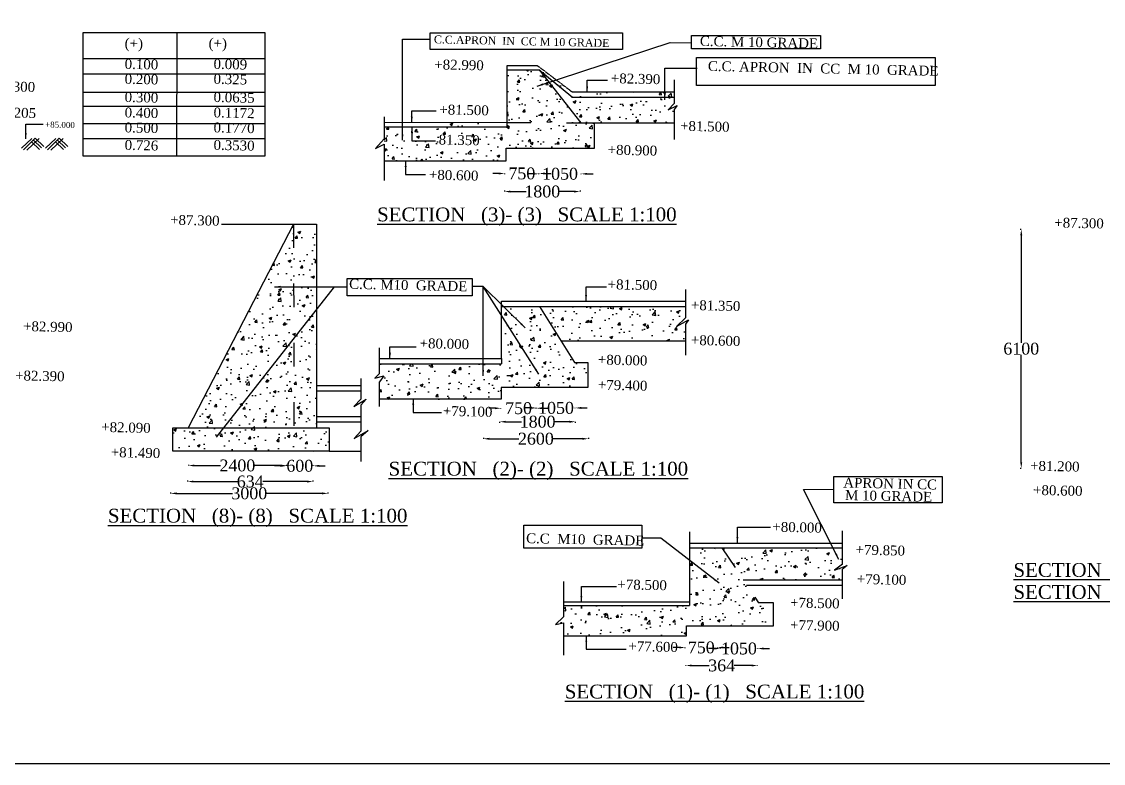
# Model space of a CAD drawing. Header units: millimetres. Extents: x 556 to 17486, y 324 to 11101.
# Drawn here: x 3430 to 8902, y 324 to 4079 of the extents above; entities that cross this region are included whole.
import ezdxf

# ---------------------------------------------------------------- set-up
doc = ezdxf.new("R2010")
doc.units = ezdxf.units.MM
doc.header["$MEASUREMENT"] = 0
doc.linetypes.add('ACAD_ISO03W100', pattern=[30, 12, -18])
doc.linetypes.add('ACAD_ISO04W100', pattern=[30, 24, -3, 0, -3])
for name, color, linetype in [('DIM', 5, 'Continuous'), ('DWG.LINE', 10, 'Continuous'), ('HATCH', 2, 'Continuous'), ('TEXT', 7, 'Continuous')]:
    doc.layers.add(name, color=color, linetype=linetype)
doc.layers.add('DO LINE', color=3, linetype='Continuous', plot=False)
doc.layers.add('TITLE', color=7, linetype='Continuous', lineweight=30)
doc.styles.get("Standard").update_dxf_attribs({"font": 'TIMES.TTF', "height": 60})
doc.dimstyles.get("Standard").update_dxf_attribs({"dimtxt": 60, "dimasz": 30, "dimexe": 0.18, "dimexo": 0.0625, "dimgap": 0.09, "dimtad": 0, "dimtih": 1, "dimtoh": 1, "dimdec": 0, "dimzin": 0, "dimdsep": 46, "dimtxsty": 'Standard', "dimcen": 300, "dimclre": 256, "dimclrt": 4, "dimadec": 0, "dimazin": 0, "dimtfac": 1, "dimtdec": 0, "dimtofl": 0, "dimtmove": 0, "dimatfit": 3, "dimfxl": 5, "dimfxlon": 1, "dimtolj": 1, "dimtzin": 0, "dimarcsym": 0})

# ---------------------------------------------------------------- blocks, each defined once
blk = doc.blocks.new('*D51')
at = {"layer": 'Defpoints', "color": 0, "ltscale": 0.2}
for p in [(5853.8, 2120.3), (6033.4, 2121.9), (6033.4, 2120.3)]:
    blk.add_point(p, dxfattribs=at)
at = {"layer": 'DIM', "color": 0, "lineweight": -2, "ltscale": 0.2}
for p, q in [((5823.8, 2121.9), (5793.8, 2121.9)), ((6063.4, 2121.9), (6093.4, 2121.9))]:
    blk.add_line(p, q, dxfattribs=at)
at = {"layer": 'DIM', "lineweight": -2, "ltscale": 0.2}
for p, q in [((5853.8, 2120.3), (5853.8, 2122)), ((6033.4, 2120.3), (6033.4, 2122))]:
    blk.add_line(p, q, dxfattribs=at)
at = {"layer": 'DIM', "color": 0, "ltscale": 0.2}
for points in [[(5823.8, 2126.9), (5823.8, 2116.9), (5853.8, 2121.9)], [(6063.4, 2126.9), (6063.4, 2116.9), (6033.4, 2121.9)]]:
    blk.add_solid(points, dxfattribs=at)
at = {"layer": 'DIM', "color": 4, "ltscale": 0.2, "insert": (5943.6, 2121.9), "char_height": 60, "attachment_point": 5}
blk.add_mtext('\\A1;750', dxfattribs=at)
blk = doc.blocks.new('*D52')
at = {"layer": 'Defpoints', "color": 0, "ltscale": 0.2}
for p in [(6035.4, 2121.5), (6230.6, 2123.3), (6230.6, 2121.5)]:
    blk.add_point(p, dxfattribs=at)
at = {"layer": 'DIM', "color": 0, "lineweight": -2, "ltscale": 0.2}
for p, q in [((6005.4, 2123.3), (5975.4, 2123.3)), ((6260.6, 2123.3), (6290.6, 2123.3))]:
    blk.add_line(p, q, dxfattribs=at)
at = {"layer": 'DIM', "lineweight": -2, "ltscale": 0.2}
for p, q in [((6035.4, 2121.6), (6035.4, 2123.5)), ((6230.6, 2121.6), (6230.6, 2123.5))]:
    blk.add_line(p, q, dxfattribs=at)
at = {"layer": 'DIM', "color": 0, "ltscale": 0.2}
for points in [[(6005.4, 2128.3), (6005.4, 2118.3), (6035.4, 2123.3)], [(6260.6, 2128.3), (6260.6, 2118.3), (6230.6, 2123.3)]]:
    blk.add_solid(points, dxfattribs=at)
at = {"layer": 'DIM', "color": 4, "ltscale": 0.2, "insert": (6133, 2123.3), "char_height": 60, "attachment_point": 5}
blk.add_mtext('\\A1;1050', dxfattribs=at)
blk = doc.blocks.new('*D53')
at = {"layer": 'Defpoints', "color": 0, "ltscale": 0.2}
for p in [(5848.7, 2048.8), (6231, 2053.5), (6231, 2048.8)]:
    blk.add_point(p, dxfattribs=at)
at = {"layer": 'DIM', "lineweight": -2, "ltscale": 0.2}
for p, q in [((5848.7, 2048.8), (5848.7, 2053.7)), ((6231, 2048.8), (6231, 2053.7))]:
    blk.add_line(p, q, dxfattribs=at)
at = {"layer": 'DIM', "color": 0, "lineweight": -2, "ltscale": 0.2}
for p, q in [((5878.7, 2053.5), (5957.9, 2053.5)), ((6201, 2053.5), (6121.8, 2053.5))]:
    blk.add_line(p, q, dxfattribs=at)
at = {"layer": 'DIM', "color": 0, "ltscale": 0.2}
for points in [[(5878.7, 2058.5), (5878.7, 2048.5), (5848.7, 2053.5)], [(6201, 2058.5), (6201, 2048.5), (6231, 2053.5)]]:
    blk.add_solid(points, dxfattribs=at)
at = {"layer": 'DIM', "color": 4, "ltscale": 0.2, "insert": (6039.9, 2053.5), "char_height": 60, "attachment_point": 5}
blk.add_mtext('\\A1;1800', dxfattribs=at)
blk = doc.blocks.new('*D54')
at = {"layer": 'Defpoints', "color": 0, "ltscale": 0.2}
for p in [(5765.5, 1974.3), (6296.9, 1974.3), (6296.9, 1967.3)]:
    blk.add_point(p, dxfattribs=at)
at = {"layer": 'DIM', "lineweight": -2, "ltscale": 0.2}
for p, q in [((5765.5, 1972.3), (5765.5, 1967.1)), ((6296.9, 1972.3), (6296.9, 1967.1))]:
    blk.add_line(p, q, dxfattribs=at)
at = {"layer": 'DIM', "color": 0, "lineweight": -2, "ltscale": 0.2}
for p, q in [((5795.5, 1967.3), (5945, 1967.3)), ((6266.9, 1967.3), (6117.4, 1967.3))]:
    blk.add_line(p, q, dxfattribs=at)
at = {"layer": 'DIM', "color": 0, "ltscale": 0.2}
for points in [[(5795.5, 1972.3), (5795.5, 1962.3), (5765.5, 1967.3)], [(6266.9, 1972.3), (6266.9, 1962.3), (6296.9, 1967.3)]]:
    blk.add_solid(points, dxfattribs=at)
at = {"layer": 'DIM', "color": 4, "ltscale": 0.2, "insert": (6031.2, 1967.3), "char_height": 60, "attachment_point": 5}
blk.add_mtext('\\A1;2600', dxfattribs=at)
blk = doc.blocks.new('*D55')
at = {"layer": 'Defpoints', "color": 0, "ltscale": 0.2}
for p in [(4273.5, 1835.5), (4768.7, 1835.5), (4768.7, 1831.9)]:
    blk.add_point(p, dxfattribs=at)
at = {"layer": 'DIM', "lineweight": -2, "ltscale": 0.2}
for p, q in [((4273.5, 1835.5), (4273.5, 1831.7)), ((4768.7, 1835.5), (4768.7, 1831.7))]:
    blk.add_line(p, q, dxfattribs=at)
at = {"layer": 'DIM', "color": 0, "lineweight": -2, "ltscale": 0.2}
for p, q in [((4303.5, 1831.9), (4435, 1831.9)), ((4738.7, 1831.9), (4607.3, 1831.9))]:
    blk.add_line(p, q, dxfattribs=at)
at = {"layer": 'DIM', "color": 0, "ltscale": 0.2}
for points in [[(4303.5, 1836.9), (4303.5, 1826.9), (4273.5, 1831.9)], [(4738.7, 1836.9), (4738.7, 1826.9), (4768.7, 1831.9)]]:
    blk.add_solid(points, dxfattribs=at)
at = {"layer": 'DIM', "color": 4, "ltscale": 0.2, "insert": (4521.1, 1831.9), "char_height": 60, "attachment_point": 5}
blk.add_mtext('\\A1;2400', dxfattribs=at)
blk = doc.blocks.new('*D56')
at = {"layer": 'Defpoints', "color": 0, "ltscale": 0.2}
for p in [(4768.7, 1831.7), (4904.8, 1831.7), (4904.8, 1830.2)]:
    blk.add_point(p, dxfattribs=at)
at = {"layer": 'DIM', "color": 0, "lineweight": -2, "ltscale": 0.2}
for p, q in [((4738.7, 1830.2), (4708.7, 1830.2)), ((4934.8, 1830.2), (4964.8, 1830.2))]:
    blk.add_line(p, q, dxfattribs=at)
at = {"layer": 'DIM', "lineweight": -2, "ltscale": 0.2}
for p, q in [((4768.7, 1831.6), (4768.7, 1830)), ((4904.8, 1831.6), (4904.8, 1830))]:
    blk.add_line(p, q, dxfattribs=at)
at = {"layer": 'DIM', "color": 0, "ltscale": 0.2}
for points in [[(4738.7, 1835.2), (4738.7, 1825.2), (4768.7, 1830.2)], [(4934.8, 1835.2), (4934.8, 1825.2), (4904.8, 1830.2)]]:
    blk.add_solid(points, dxfattribs=at)
at = {"layer": 'DIM', "color": 4, "ltscale": 0.2, "insert": (4836.8, 1830.2), "char_height": 60, "attachment_point": 5}
blk.add_mtext('\\A1;600', dxfattribs=at)
blk = doc.blocks.new('*D57')
at = {"layer": 'Defpoints', "color": 0, "ltscale": 0.2}
for p in [(4268.9, 1761.5), (4903.2, 1761.5), (4903.2, 1750.8)]:
    blk.add_point(p, dxfattribs=at)
at = {"layer": 'DIM', "lineweight": -2, "ltscale": 0.2}
for p, q in [((4268.9, 1755.8), (4268.9, 1750.6)), ((4903.2, 1755.8), (4903.2, 1750.6))]:
    blk.add_line(p, q, dxfattribs=at)
at = {"layer": 'DIM', "color": 0, "lineweight": -2, "ltscale": 0.2}
for p, q in [((4298.9, 1750.8), (4522.9, 1750.8)), ((4873.2, 1750.8), (4649.1, 1750.8))]:
    blk.add_line(p, q, dxfattribs=at)
at = {"layer": 'DIM', "color": 0, "ltscale": 0.2}
for points in [[(4298.9, 1755.8), (4298.9, 1745.8), (4268.9, 1750.8)], [(4873.2, 1755.8), (4873.2, 1745.8), (4903.2, 1750.8)]]:
    blk.add_solid(points, dxfattribs=at)
at = {"layer": 'DIM', "color": 4, "ltscale": 0.2, "insert": (4586, 1750.8), "char_height": 60, "attachment_point": 5}
blk.add_mtext('\\A1;634', dxfattribs=at)
blk = doc.blocks.new('*D58')
at = {"layer": 'Defpoints', "color": 0, "ltscale": 0.2}
for p in [(4183.4, 1696.1), (4979.3, 1696.1), (4979.3, 1690.8)]:
    blk.add_point(p, dxfattribs=at)
at = {"layer": 'DIM', "lineweight": -2, "ltscale": 0.2}
for p, q in [((4183.4, 1695.8), (4183.4, 1690.6)), ((4979.3, 1695.8), (4979.3, 1690.6))]:
    blk.add_line(p, q, dxfattribs=at)
at = {"layer": 'DIM', "color": 0, "lineweight": -2, "ltscale": 0.2}
for p, q in [((4213.4, 1690.8), (4496.1, 1690.8)), ((4949.3, 1690.8), (4666.7, 1690.8))]:
    blk.add_line(p, q, dxfattribs=at)
at = {"layer": 'DIM', "color": 0, "ltscale": 0.2}
for points in [[(4213.4, 1695.8), (4213.4, 1685.8), (4183.4, 1690.8)], [(4949.3, 1695.8), (4949.3, 1685.8), (4979.3, 1690.8)]]:
    blk.add_solid(points, dxfattribs=at)
at = {"layer": 'DIM', "color": 4, "ltscale": 0.2, "insert": (4581.4, 1690.8), "char_height": 60, "attachment_point": 5}
blk.add_mtext('\\A1;3000', dxfattribs=at)
blk = doc.blocks.new('*D59')
at = {"layer": 'Defpoints', "color": 0, "ltscale": 0.2}
for p in [(6786.5, 906.7), (6949.2, 910.7), (6949.2, 906.7)]:
    blk.add_point(p, dxfattribs=at)
at = {"layer": 'DIM', "color": 0, "lineweight": -2, "ltscale": 0.2}
for p, q in [((6756.5, 910.7), (6726.5, 910.7)), ((6979.2, 910.7), (7009.2, 910.7))]:
    blk.add_line(p, q, dxfattribs=at)
at = {"layer": 'DIM', "lineweight": -2, "ltscale": 0.2}
for p, q in [((6786.5, 906.8), (6786.5, 910.8)), ((6949.2, 906.8), (6949.2, 910.8))]:
    blk.add_line(p, q, dxfattribs=at)
at = {"layer": 'DIM', "color": 0, "ltscale": 0.2}
for points in [[(6756.5, 915.7), (6756.5, 905.7), (6786.5, 910.7)], [(6979.2, 915.7), (6979.2, 905.7), (6949.2, 910.7)]]:
    blk.add_solid(points, dxfattribs=at)
at = {"layer": 'DIM', "color": 4, "ltscale": 0.2, "insert": (6867.9, 910.7), "char_height": 60, "attachment_point": 5}
blk.add_mtext('\\A1;750', dxfattribs=at)
blk = doc.blocks.new('*D60')
at = {"layer": 'Defpoints', "color": 0, "ltscale": 0.2}
for p in [(6964.2, 908.2), (7152.8, 908.2), (7152.8, 905.4)]:
    blk.add_point(p, dxfattribs=at)
at = {"layer": 'DIM', "color": 0, "lineweight": -2, "ltscale": 0.2}
for p, q in [((6934.2, 905.4), (6904.2, 905.4)), ((7182.8, 905.4), (7212.8, 905.4))]:
    blk.add_line(p, q, dxfattribs=at)
at = {"layer": 'DIM', "lineweight": -2, "ltscale": 0.2}
for p, q in [((6964.2, 908.1), (6964.2, 905.2)), ((7152.8, 908.1), (7152.8, 905.2))]:
    blk.add_line(p, q, dxfattribs=at)
at = {"layer": 'DIM', "color": 0, "ltscale": 0.2}
for points in [[(6934.2, 910.4), (6934.2, 900.4), (6964.2, 905.4)], [(7182.8, 910.4), (7182.8, 900.4), (7152.8, 905.4)]]:
    blk.add_solid(points, dxfattribs=at)
at = {"layer": 'DIM', "color": 4, "ltscale": 0.2, "insert": (7058.5, 905.4), "char_height": 60, "attachment_point": 5}
blk.add_mtext('\\A1;1050', dxfattribs=at)
blk = doc.blocks.new('*D61')
at = {"layer": 'Defpoints', "color": 0, "ltscale": 0.2}
for p in [(6789.2, 818.2), (7152.8, 819.5), (7152.8, 818.2)]:
    blk.add_point(p, dxfattribs=at)
at = {"layer": 'DIM', "lineweight": -2, "ltscale": 0.2}
for p, q in [((6789.2, 818.2), (6789.2, 819.7)), ((7152.8, 818.2), (7152.8, 819.7))]:
    blk.add_line(p, q, dxfattribs=at)
at = {"layer": 'DIM', "color": 0, "lineweight": -2, "ltscale": 0.2}
for p, q in [((6819.2, 819.5), (6907.8, 819.5)), ((7122.8, 819.5), (7034.2, 819.5))]:
    blk.add_line(p, q, dxfattribs=at)
at = {"layer": 'DIM', "color": 0, "ltscale": 0.2}
for points in [[(6819.2, 824.5), (6819.2, 814.5), (6789.2, 819.5)], [(7122.8, 824.5), (7122.8, 814.5), (7152.8, 819.5)]]:
    blk.add_solid(points, dxfattribs=at)
at = {"layer": 'DIM', "color": 4, "ltscale": 0.2, "insert": (6971, 819.5), "char_height": 60, "attachment_point": 5}
blk.add_mtext('\\A1;364', dxfattribs=at)
blk = doc.blocks.new('*D62')
at = {"layer": 'Defpoints', "color": 0, "ltscale": 0.2}
for p in [(8478.5, 3027.6), (8478.5, 1818.7), (8486.7, 1818.7)]:
    blk.add_point(p, dxfattribs=at)
at = {"layer": 'DIM', "lineweight": -2, "ltscale": 0.2}
for p, q in [((8481.7, 3027.6), (8486.8, 3027.6)), ((8481.7, 1818.7), (8486.8, 1818.7))]:
    blk.add_line(p, q, dxfattribs=at)
at = {"layer": 'DIM', "color": 0, "lineweight": -2, "ltscale": 0.2}
for p, q in [((8486.7, 2997.6), (8486.7, 2453.8)), ((8486.7, 1848.7), (8486.7, 2392.5))]:
    blk.add_line(p, q, dxfattribs=at)
at = {"layer": 'DIM', "color": 0, "ltscale": 0.2}
for points in [[(8481.7, 2997.6), (8491.7, 2997.6), (8486.7, 3027.6)], [(8481.7, 1848.7), (8491.7, 1848.7), (8486.7, 1818.7)]]:
    blk.add_solid(points, dxfattribs=at)
at = {"layer": 'DIM', "color": 4, "ltscale": 0.2, "insert": (8486.7, 2423.1), "char_height": 60, "attachment_point": 5}
blk.add_mtext('\\A1;6100', dxfattribs=at)
blk = doc.blocks.new('*D69')
at = {"layer": 'Defpoints', "color": 0, "ltscale": 0.2}
for p in [(5873.7, 3306.9), (6046.7, 3310.1), (6046.7, 3306.9)]:
    blk.add_point(p, dxfattribs=at)
at = {"layer": 'DIM', "color": 0, "lineweight": -2, "ltscale": 0.2}
for p, q in [((5843.7, 3310.1), (5813.7, 3310.1)), ((6076.7, 3310.1), (6106.7, 3310.1))]:
    blk.add_line(p, q, dxfattribs=at)
at = {"layer": 'DIM', "lineweight": -2, "ltscale": 0.2}
for p, q in [((5873.7, 3307), (5873.7, 3310.3)), ((6046.7, 3307), (6046.7, 3310.3))]:
    blk.add_line(p, q, dxfattribs=at)
at = {"layer": 'DIM', "color": 0, "ltscale": 0.2}
for points in [[(5843.7, 3315.1), (5843.7, 3305.1), (5873.7, 3310.1)], [(6076.7, 3315.1), (6076.7, 3305.1), (6046.7, 3310.1)]]:
    blk.add_solid(points, dxfattribs=at)
at = {"layer": 'DIM', "color": 4, "ltscale": 0.2, "insert": (5960.2, 3310.1), "char_height": 60, "attachment_point": 5}
blk.add_mtext('\\A1;750', dxfattribs=at)
blk = doc.blocks.new('*D70')
at = {"layer": 'Defpoints', "color": 0, "ltscale": 0.2}
for p in [(6046.7, 3307), (6260.2, 3308.3), (6260.2, 3307)]:
    blk.add_point(p, dxfattribs=at)
at = {"layer": 'DIM', "color": 0, "lineweight": -2, "ltscale": 0.2}
for p, q in [((6016.7, 3308.3), (5986.7, 3308.3)), ((6290.2, 3308.3), (6320.2, 3308.3))]:
    blk.add_line(p, q, dxfattribs=at)
at = {"layer": 'DIM', "lineweight": -2, "ltscale": 0.2}
for p, q in [((6046.7, 3307), (6046.7, 3308.4)), ((6260.2, 3307), (6260.2, 3308.4))]:
    blk.add_line(p, q, dxfattribs=at)
at = {"layer": 'DIM', "color": 0, "ltscale": 0.2}
for points in [[(6016.7, 3313.3), (6016.7, 3303.3), (6046.7, 3308.3)], [(6290.2, 3313.3), (6290.2, 3303.3), (6260.2, 3308.3)]]:
    blk.add_solid(points, dxfattribs=at)
at = {"layer": 'DIM', "color": 4, "ltscale": 0.2, "insert": (6153.5, 3308.3), "char_height": 60, "attachment_point": 5}
blk.add_mtext('\\A1;1050', dxfattribs=at)
blk = doc.blocks.new('*D71')
at = {"layer": 'Defpoints', "color": 0, "ltscale": 0.2}
for p in [(5872.3, 3225.1), (6254.7, 3225.1), (6254.7, 3218.7)]:
    blk.add_point(p, dxfattribs=at)
at = {"layer": 'DIM', "lineweight": -2, "ltscale": 0.2}
for p, q in [((5872.3, 3223.7), (5872.3, 3218.5)), ((6254.7, 3223.7), (6254.7, 3218.5))]:
    blk.add_line(p, q, dxfattribs=at)
at = {"layer": 'DIM', "color": 0, "lineweight": -2, "ltscale": 0.2}
for p, q in [((5902.3, 3218.7), (5981.6, 3218.7)), ((6224.7, 3218.7), (6145.4, 3218.7))]:
    blk.add_line(p, q, dxfattribs=at)
at = {"layer": 'DIM', "color": 0, "ltscale": 0.2}
for points in [[(5902.3, 3223.7), (5902.3, 3213.7), (5872.3, 3218.7)], [(6224.7, 3223.7), (6224.7, 3213.7), (6254.7, 3218.7)]]:
    blk.add_solid(points, dxfattribs=at)
at = {"layer": 'DIM', "color": 4, "ltscale": 0.2, "insert": (6063.5, 3218.7), "char_height": 60, "attachment_point": 5}
blk.add_mtext('\\A1;1800', dxfattribs=at)

msp = doc.modelspace()

# ---------------------------------------------------------------- hatches: boundary and pattern name
at = {"layer": 'HATCH', "ltscale": 0.2}
h = msp.add_hatch(dxfattribs=at)
h.set_pattern_fill('AR-CONC', color=256, scale=20, style=0)
h.paths.add_polyline_path([(6258.1, 3567.1), (6047, 3834.6), (5886.1, 3834.6), (5886.1, 3567.7)])
h = msp.add_hatch(dxfattribs=at)
h.set_pattern_fill('AR-CONC', color=256, scale=20, style=0)
h.paths.add_polyline_path([(6731.4, 3664.1), (6731.4, 3695.8), (6216.8, 3695.8), (6047, 3834.6), (6258.1, 3567.1), (6731.4, 3567.1), (6731.4, 3647.6), (6700.1, 3632)])
h = msp.add_hatch(dxfattribs=at)
h.set_pattern_fill('AR-CONC', color=256, scale=20, style=0)
h.paths.add_polyline_path([(6731.4, 3723.8), (6213.5, 3723.8), (6067.4, 3834.6), (6047, 3834.6), (6216.8, 3695.8), (6731.4, 3695.8)])
h = msp.add_hatch(dxfattribs=at)
h.set_pattern_fill('AR-CONC', color=256, scale=20, style=0)
h.paths.add_polyline_path([(6328.5, 3567.1), (6258.1, 3567.1), (5886.1, 3567.7), (5886.1, 3545.7), (5263.6, 3545.7), (5263.6, 3373.8), (5880.1, 3373.8), (5880.1, 3438.9), (6328.5, 3438.9)])
h = msp.add_hatch(dxfattribs=at)
h.set_pattern_fill('AR-CONC', color=256, scale=20, style=0)
h.paths.add_polyline_path([(5886.1, 3567.7), (5263.6, 3567), (5263.6, 3545.7), (5886.1, 3545.7)])
h = msp.add_hatch(dxfattribs=at)
h.set_pattern_fill('AR-CONC', color=256, scale=20, style=0)
h.paths.add_polyline_path([(4805.1, 3053.2), (4272.3, 2022.6), (4807, 2022.6)])
h = msp.add_hatch(dxfattribs=at)
h.set_pattern_fill('AR-CONC', color=256, scale=20, style=0)
h.paths.add_polyline_path([(4921.3, 3053.2), (4805.1, 3053.2), (4807, 2022.6), (4921.3, 2022.6)])
h = msp.add_hatch(dxfattribs=at)
h.set_pattern_fill('AR-CONC', color=256, scale=20, style=0)
h.paths.add_polyline_path([(6294, 2353.8), (6225.9, 2353.8), (6049, 2636.9), (5857.9, 2636.9), (5857.9, 2373.3), (5857.9, 2347.5), (5239.5, 2347.5), (5239.5, 2297.4), (5215.9, 2273.7), (5262.7, 2286.2), (5239.5, 2255.9), (5239.5, 2168.3), (5855.1, 2168.3), (5855.1, 2227.6), (6294, 2227.6)])
h = msp.add_hatch(dxfattribs=at)
h.set_pattern_fill('AR-CONC', color=256, scale=20, style=0)
h.paths.add_polyline_path([(6788.6, 2579.4), (6788.6, 2636.9), (6049, 2636.9), (6157.6, 2463), (6788.6, 2463), (6788.6, 2547.7), (6803, 2569.5), (6743.2, 2536)])
h = msp.add_hatch(dxfattribs=at)
h.set_pattern_fill('AR-CONC', color=256, scale=20, style=0)
h.paths.add_polyline_path([(4194.6, 2022.6), (4194.6, 1905.1), (4984.7, 1905.1), (4984.7, 2022.6)])
h = msp.add_hatch(dxfattribs=at)
h.set_pattern_fill('AR-CONC', color=256, scale=20, style=0)
h.paths.add_polyline_path([(6972.7, 1415), (6808, 1415), (6808, 1123.2), (6170.8, 1123.2), (6170.8, 1066.4), (6131.1, 1026.7), (6170.8, 1036.2), (6170.8, 969.5), (6793.4, 969.5), (6793.4, 1021.3), (7232.5, 1021.3), (7232.5, 1137.2), (7156.7, 1137.2)])
h = msp.add_hatch(dxfattribs=at)
h.set_pattern_fill('AR-CONC', color=256, scale=20, style=0)
h.paths.add_polyline_path([(7582.8, 1332.2), (7582.8, 1415), (6972.7, 1415), (7080.4, 1252.5), (7582.8, 1252.5), (7582.8, 1306.8), (7606.7, 1325.1), (7541.6, 1302.7)])

# ---------------------------------------------------------------- linework, layer by layer
at = {"layer": 'DIM', "ltscale": 0.2}
msp.add_line((5764.3, 2737.8), (5709.1, 2737.8), dxfattribs=at)
at = {"layer": 'DO LINE', "linetype": 'ACAD_ISO03W100', "ltscale": 10}
for p, q in [((5886.1, 3567.7), (6258.1, 3567.1)), ((4805.1, 3053.2), (4807, 2022.6)), ((6972.7, 1415), (7156.7, 1137.2))]:
    msp.add_line(p, q, dxfattribs=at)
at = {"layer": 'DWG.LINE', "ltscale": 0.2}
for p, q in [((4215.2, 4024.2), (4212.5, 3397.6)), ((5886.1, 3545.7), (5886.1, 3856.6)), ((5886.1, 3856.6), (6038.4, 3856.6)), ((5886.1, 3834.6), (6047, 3834.6)), ((6047, 3834.6), (6216.8, 3695.8)), ((6047, 3834.6), (6258.1, 3567.1)), ((6731.4, 3784.5), (6731.4, 3664.1)), ((6213.5, 3723.8), (6731.4, 3723.8)), ((6216.8, 3695.8), (6731.4, 3695.8)), ((6731.4, 3664.1), (6700.1, 3632)), ((6700.1, 3632), (6745.5, 3654.5)), ((6745.5, 3654.5), (6731.4, 3633.3)), ((6731.4, 3633.3), (6731.4, 3482)), ((5263.6, 3596.6), (5263.6, 3485)), ((5886.1, 3567.7), (5263.6, 3567)), ((6258.1, 3567.1), (6731.4, 3567.1)), ((6328.5, 3438.9), (6328.5, 3567.1)), ((5263.6, 3545.7), (5886.1, 3545.7)), ((5263.6, 3485), (5219.5, 3437.4)), ((5219.5, 3437.4), (5263.6, 3459)), ((5263.6, 3459), (5263.6, 3274.7)), ((5880.1, 3373.8), (5880.1, 3438.9)), ((5880.1, 3438.9), (6328.5, 3438.9)), ((5263.6, 3373.8), (5880.1, 3373.8)), ((4805.1, 3053.2), (4272.3, 2022.6)), ((4440.6, 3053.2), (4921.3, 3053.2)), ((4921.3, 3053.2), (4921.3, 2022.6)), ((6788.6, 2722.1), (6788.6, 2579.4)), ((5857.9, 2373.3), (5857.9, 2664.5)), ((5857.9, 2664.5), (6788.6, 2664.5)), ((5857.9, 2636.9), (6788.6, 2636.9)), ((6049, 2636.9), (6225.9, 2353.8)), ((6788.6, 2579.4), (6743.2, 2536)), ((6743.2, 2536), (6803, 2569.5)), ((6803, 2569.5), (6788.6, 2547.7)), ((6788.6, 2547.7), (6788.6, 2390.2)), ((6157.6, 2463), (6788.6, 2463)), ((5239.5, 2297.4), (5239.5, 2427.2)), ((5239.5, 2373.3), (5857.9, 2373.3)), ((5857.9, 2373.3), (5857.9, 2347.5)), ((6225.9, 2353.8), (6294, 2353.8)), ((6294, 2353.8), (6294, 2227.6)), ((5239.5, 2347.5), (5857.9, 2347.5)), ((5145.2, 2272.6), (5145.2, 2168)), ((5239.5, 2297.4), (5215.9, 2273.7)), ((5215.9, 2273.7), (5262.7, 2286.2)), ((5262.7, 2286.2), (5239.5, 2255.9)), ((5239.5, 2130.2), (5239.5, 2255.9)), ((4921.3, 2237.1), (5145.2, 2237.1)), ((4921.3, 2209.9), (5145.2, 2209.9)), ((6294, 2227.6), (5855.1, 2227.6)), ((5855.1, 2227.6), (5855.1, 2168.3)), ((5145.2, 2168), (5109.4, 2130)), ((5109.4, 2130), (5173.3, 2167.2)), ((5173.3, 2167.2), (5145.2, 2137.2)), ((5145.2, 2137.2), (5145.2, 2006.5)), ((5855.1, 2168.3), (5239.5, 2168.3)), ((4921.3, 2080), (5145.2, 2080)), ((4921.3, 2052.9), (5145.2, 2052.9)), ((5111.2, 1967.9), (5182.6, 2009.8)), ((5145.2, 2006.5), (5111.2, 1967.9)), ((5182.6, 2009.8), (5145.2, 1977.5)), ((5145.2, 1977.5), (5145.2, 1853.1)), ((4984.7, 1905.1), (5145.2, 1905.1)), ((6808, 1495.8), (6808, 1123.2)), ((7582.8, 1332.2), (7582.8, 1500.5)), ((6808, 1439.6), (7582.8, 1439.6)), ((6808, 1415), (7582.8, 1415)), ((7582.8, 1332.2), (7541.6, 1302.7)), ((7541.6, 1302.7), (7606.7, 1325.1)), ((7606.7, 1325.1), (7582.8, 1306.8)), ((7582.8, 1156.9), (7582.8, 1306.8)), ((6170.8, 1245.1), (6170.8, 1066.4)), ((7080.4, 1252.5), (7582.8, 1252.5)), ((7097.2, 1227), (7582.8, 1227)), ((6808, 1140), (6170.8, 1140)), ((6170.8, 1123.2), (6808, 1123.2)), ((7232.5, 1137.2), (7156.7, 1137.2)), ((7232.5, 1021.3), (7232.5, 1137.2)), ((6170.8, 1066.4), (6131.1, 1026.7)), ((6131.1, 1026.7), (6170.8, 1036.2)), ((6170.8, 1036.2), (6170.8, 871.6)), ((6793.4, 969.5), (6793.4, 1021.3)), ((6793.4, 1021.3), (7232.5, 1021.3)), ((6170.8, 969.5), (6793.4, 969.5))]:
    msp.add_line(p, q, dxfattribs=at)
at = {"layer": 'DWG.LINE', "linetype": 'ByBlock', "ltscale": 0.2}
for p, q in [((3740.1, 3891.5), (4659.9, 3891.5)), ((3740.1, 3814.8), (4659.9, 3814.8)), ((3740.1, 3721.3), (4659.9, 3721.3)), ((3740.1, 3650.3), (4659.9, 3650.3)), ((3740.1, 3562.4), (4659.9, 3562.4)), ((3740.1, 3487.6), (4659.9, 3487.6))]:
    msp.add_line(p, q, dxfattribs=at)
at = {"layer": 'DWG.LINE', "linetype": 'ACAD_ISO04W100', "ltscale": 0.2}
msp.add_line((6038.4, 3856.6), (6213.5, 3723.8), dxfattribs=at)
at = {"layer": 'DWG.LINE', "linetype": 'ByBlock', "ltscale": 0.2}
msp.add_lwpolyline([(3740.1, 4024.2), (4659.9, 4024.2), (4659.9, 3397.6), (3740.1, 3397.6)], close=True, dxfattribs=at)
at = {"layer": 'DWG.LINE', "ltscale": 0.2}
for points in [[(5496.1, 4022), (6468.9, 4022), (6468.9, 3937.5), (5496.1, 3937.5)], [(6818.8, 4009.4), (7470.7, 4009.4), (7470.7, 3940.4), (6818.8, 3940.4)], [(6843.5, 3897.8), (8050.9, 3897.8), (8050.9, 3755.2), (6843.5, 3755.2)], [(5076.3, 2778.5), (5709.1, 2778.5), (5709.1, 2691.4), (5076.3, 2691.4)], [(4194.6, 2022.6), (4984.7, 2022.6), (4984.7, 1905.1), (4194.6, 1905.1)], [(7538.4, 1776), (8087.3, 1776), (8087.3, 1642.5), (7538.4, 1642.5)], [(5970.2, 1530.6), (6567.5, 1530.6), (6567.5, 1414), (5970.2, 1414)]]:
    msp.add_lwpolyline(points, close=True, dxfattribs=at)
at = {"layer": 'HATCH', "ltscale": 0.2}
for p, q in [((3429.6, 3438.1), (3481.1, 3488.1)), ((3438.7, 3430.4), (3498.6, 3488.6)), ((3455.8, 3428), (3517.6, 3488.1)), ((3479.8, 3470.3), (3519.2, 3432.2)), ((3489, 3479.3), (3529.3, 3440.3)), ((3498.6, 3488.6), (3541.5, 3447.1)), ((3551.1, 3437.8), (3602.7, 3487.9)), ((3560.3, 3430.2), (3620.1, 3488.3)), ((3577.3, 3427.7), (3639.2, 3487.8)), ((3601.4, 3470.1), (3640.8, 3432)), ((3610.6, 3479), (3650.9, 3440.1)), ((3620.1, 3488.3), (3663.1, 3446.9))]:
    msp.add_line(p, q, dxfattribs=at)
at = {"layer": 'TITLE', "ltscale": 0.2}
msp.add_lwpolyline([(17431.1, 11100.7), (555.6, 11100.7), (555.6, 324.2), (17431.1, 324.2)], close=True, dxfattribs=at)

# ---------------------------------------------------------------- texts
at = {"layer": 'TEXT', "linetype": 'ByBlock', "ltscale": 0.2}
for s, height, p in [('(+)', 50, (3950.3, 3945.3)), ('(+)', 50, (4375, 3945.3)), ('C.C.APRON  IN  CC M 10 GRADE', 40, (5515, 3969.3)), ('C.C. M 10 GRADE', 50, (6860.4, 3956.1)), ('0.100', 50, (3950.3, 3840)), ('0.009', 50, (4400.1, 3840)), ('+82.990', 50, (5516.8, 3837.7)), ('C.C. APRON  IN  CC  M 10  GRADE', 50, (6901, 3829.6)), ('+85.300', 50, (3247.2, 3728.2)), ('0.200', 50, (3950.3, 3764.2)), ('0.325', 50, (4400.1, 3764.2)), ('+82.390', 50, (6410, 3767.5)), ('0.300', 50, (3950.3, 3672.3)), ('0.0635', 50, (4400.1, 3672.3)), ('+85.205', 50, (3251.9, 3596.1)), ('0.400', 50, (3950.3, 3594.3)), ('0.1172', 50, (4400.1, 3594.3)), ('+81.500', 50, (5542.3, 3609.6)), ('+85.000', 30, (3548.2, 3543.3)), ('0.500', 50, (3950.3, 3518.5)), ('0.1770', 50, (4400.1, 3518.5)), ('+81.500', 50, (6760.2, 3526.6)), ('81.350', 50, (5538.8, 3457)), ('0.726', 50, (3950.3, 3430.1)), ('0.3530', 50, (4400.1, 3430.1)), ('+80.900', 50, (6394, 3406)), ('+80.600', 50, (5489.7, 3279.4)), ('+87.300', 50, (4180.2, 3051.1)), ('+87.300', 50, (8653.4, 3037.1)), ('C.C. M10  GRADE', 50, (5085.9, 2726.7)), ('+81.500', 50, (6394, 2724.8)), ('+81.350', 50, (6814.9, 2619.3)), ('+82.990', 50, (3436.2, 2512.6)), ('+80.000', 50, (5442.5, 2426.3)), ('+80.600', 50, (6814.9, 2442.4)), ('+80.000', 50, (6344.5, 2343.4)), ('+82.390', 50, (3396, 2263.5)), ('+79.400', 50, (6344.5, 2215.9)), ('+79.100', 50, (5560.5, 2083.8)), ('+82.090', 50, (3831.7, 2002.3)), ('+81.490', 50, (3880, 1874.8)), ('+81.200', 50, (8531, 1806.3)), ('APRON IN CC ', 50, (7586.1, 1720.7)), ('M 10 GRADE', 50, (7595, 1657.6)), ('+80.600', 50, (8545.9, 1683.5)), ('+80.000', 50, (7227.2, 1497.2)), ('C.C  M10  GRADE', 50, (5981.3, 1439.4)), ('+79.850', 50, (7648, 1381.3)), ('+79.100', 50, (7654.5, 1233.1)), ('+78.500', 50, (6443.1, 1205.9)), ('+78.500', 50, (7316.9, 1113.6)), ('+77.900', 50, (7316.9, 1000.5)), ('+77.600', 50, (6498.7, 893.1))]:
    msp.add_text(s, height=height, rotation=358.7665, dxfattribs=at).set_placement(p)
at = {"layer": 'TEXT', "linetype": 'ACAD_ISO04W100', "ltscale": 0.2}
msp.add_text('%%USECTION   (3)- (3)   SCALE 1:100', height=70, dxfattribs=at).set_placement((5227.8, 3068))
at = {"layer": 'TITLE', "linetype": 'ACAD_ISO04W100', "ltscale": 0.2}
for s, p in [('%%USECTION   (2)- (2)   SCALE 1:100', (5286.1, 1780.9)), ('%%USECTION   (8)- (8)   SCALE 1:100', (3866, 1543.1)), ('%%USECTION   WING  WALL', (8447.1, 1268.4)), ('%%USECTION   (7)- (7)   SCALE 1:100', (8447.1, 1156.9)), ('%%USECTION   (1)- (1)   SCALE 1:100', (6177.4, 652.8))]:
    msp.add_text(s, height=70, dxfattribs=at).set_placement(p)

# ---------------------------------------------------------------- dimensions: what is measured, and where the dimension line sits
at = {"layer": 'DIM', "ltscale": 0.2}
for p1, p2, distance, text, picture, middle in [((5873.7, 3306.9), (6046.7, 3306.9), 3.2, '750', '*D69', (5960.2, 3310.1)), ((6046.7, 3307), (6260.2, 3307), 1.3, '1050', '*D70', (6153.5, 3308.3)), ((5872.3, 3225.1), (6254.7, 3225.1), -6.4, '1800', '*D71', (6063.5, 3218.7)), ((8478.5, 3027.6), (8478.5, 1818.7), 8.2, '6100', '*D62', (8486.7, 2423.1)), ((5853.8, 2120.3), (6033.4, 2120.3), 1.6, '750', '*D51', (5943.6, 2121.9)), ((6035.4, 2121.5), (6230.6, 2121.5), 1.7, '1050', '*D52', (6133, 2123.3)), ((5848.7, 2048.8), (6231, 2048.8), 4.7, '1800', '*D53', (6039.9, 2053.5)), ((5765.5, 1974.3), (6296.9, 1974.3), -7.1, '2600', '*D54', (6031.2, 1967.3)), ((4273.5, 1835.5), (4768.7, 1835.5), -3.7, '2400', '*D55', (4521.1, 1831.9)), ((4768.7, 1831.7), (4904.8, 1831.7), -1.5, '600', '*D56', (4836.8, 1830.2)), ((4183.4, 1696.1), (4979.3, 1696.1), -5.3, '3000', '*D58', (4581.4, 1690.8)), ((6786.5, 906.7), (6949.2, 906.7), 4, '750', '*D59', (6867.9, 910.7)), ((6964.2, 908.2), (7152.8, 908.2), -2.8, '1050', '*D60', (7058.5, 905.4))]:
    dim = msp.add_aligned_dim(p1=p1, p2=p2, distance=distance, text=text, dimstyle='Standard', dxfattribs=at)
    dim.commit()
    dim.dimension.update_dxf_attribs({"geometry": picture, "text_midpoint": middle})
for p1, p2, distance, picture, middle in [((4268.9, 1761.5), (4903.2, 1761.5), -10.7, '*D57', (4586, 1750.8)), ((6789.2, 818.2), (7152.8, 818.2), 1.3, '*D61', (6971, 819.5))]:
    dim = msp.add_aligned_dim(p1=p1, p2=p2, distance=distance, dimstyle='Standard', dxfattribs=at)
    dim.commit()
    dim.dimension.update_dxf_attribs({"geometry": picture, "text_midpoint": middle})

# ---------------------------------------------------------------- leaders
for points in [[(5356.7, 3479.2), (5356.7, 3989.7), (5496.1, 3990.1)], [(6038, 3752.1), (6710.8, 3972.8), (6818.8, 3972.3)], [(6683.3, 3683.8), (6683.3, 3843.3), (6847.7, 3843.4)], [(6290.7, 3721.8), (6290.7, 3782.5), (6393.8, 3782.5)], [(5403.2, 3567.2), (5403.2, 3627.9), (5527.4, 3627.9)], [(3450.7, 3485.9), (3450.7, 3560.5), (3539, 3560.5)], [(5403.5, 3545.7), (5403.5, 3476), (5522.7, 3476)], [(5372.3, 3373.8), (5372.3, 3304.5), (5473.4, 3304.5)], [(4415.4, 1974.8), (5011.5, 2736.3)], [(4709.2, 2736.8), (5076.3, 2736.2)], [(5764.3, 2285.3), (5764.3, 2737.8)], [(6045.3, 2294.6), (5764.3, 2737.8)], [(5977.6, 2528.4), (5764.3, 2737.8)], [(6284.9, 2664.5), (6284.9, 2736.4), (6387.9, 2736.4)], [(5292.9, 2373.3), (5292.9, 2433.3), (5425.7, 2433.3)], [(5410.6, 2168.3), (5410.6, 2099.5), (5553, 2099.5)], [(7563.4, 1356.9), (7384.3, 1711), (7538.4, 1711.6)], [(7050.6, 1439.6), (7050.6, 1520.5), (7217.6, 1520.5)], [(6958.5, 1236.4), (6664.1, 1463.8), (6566.5, 1463.6)], [(6261.2, 1140), (6261.2, 1219.3), (6439.4, 1219.3)], [(6286.1, 969.5), (6286.1, 903.1), (6488.6, 903.1)]]:
    msp.add_leader(points, dimstyle='Standard', override={"dimgap": 0.09, "dimtad": 0}, dxfattribs=at)

doc.saveas('drawing.dxf')
